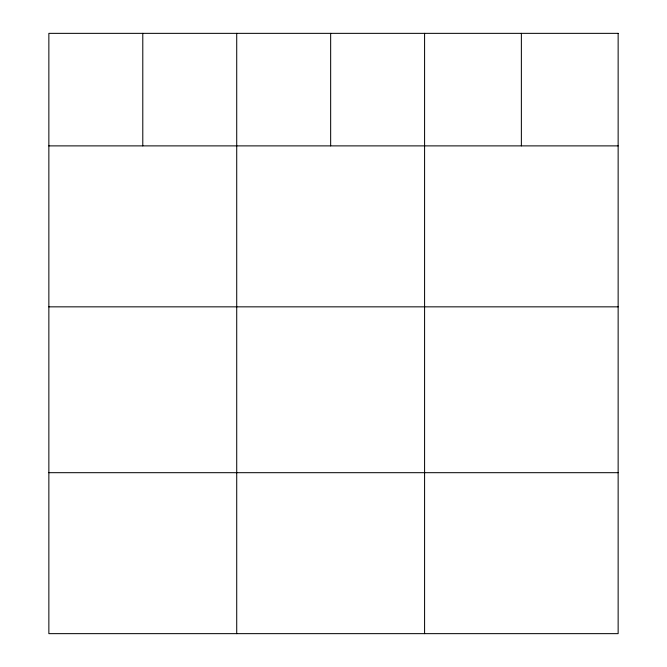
<?xml version="1.0" encoding="UTF-8"?>
<svg xmlns="http://www.w3.org/2000/svg" width="667" height="667" viewBox="0 0 667 667"><rect width="100%" height="100%" fill="white"/><g stroke="black" fill="none" stroke-linecap="round" stroke-linejoin="round"><path stroke-width="1" d="M48.858 145.881L618.142 145.881M48.858 306.845L618.142 306.845M48.858 472.686L618.142 472.686M521.369 33.35L521.369 145.881M424.587 33.35L424.587 633.65M330.657 33.35L330.657 145.881M236.718 33.35L236.718 633.65M142.788 33.35L142.788 145.881M618.142 33.35L48.858 33.35L48.858 633.65L618.142 633.65L618.142 33.35"/></g></svg>
